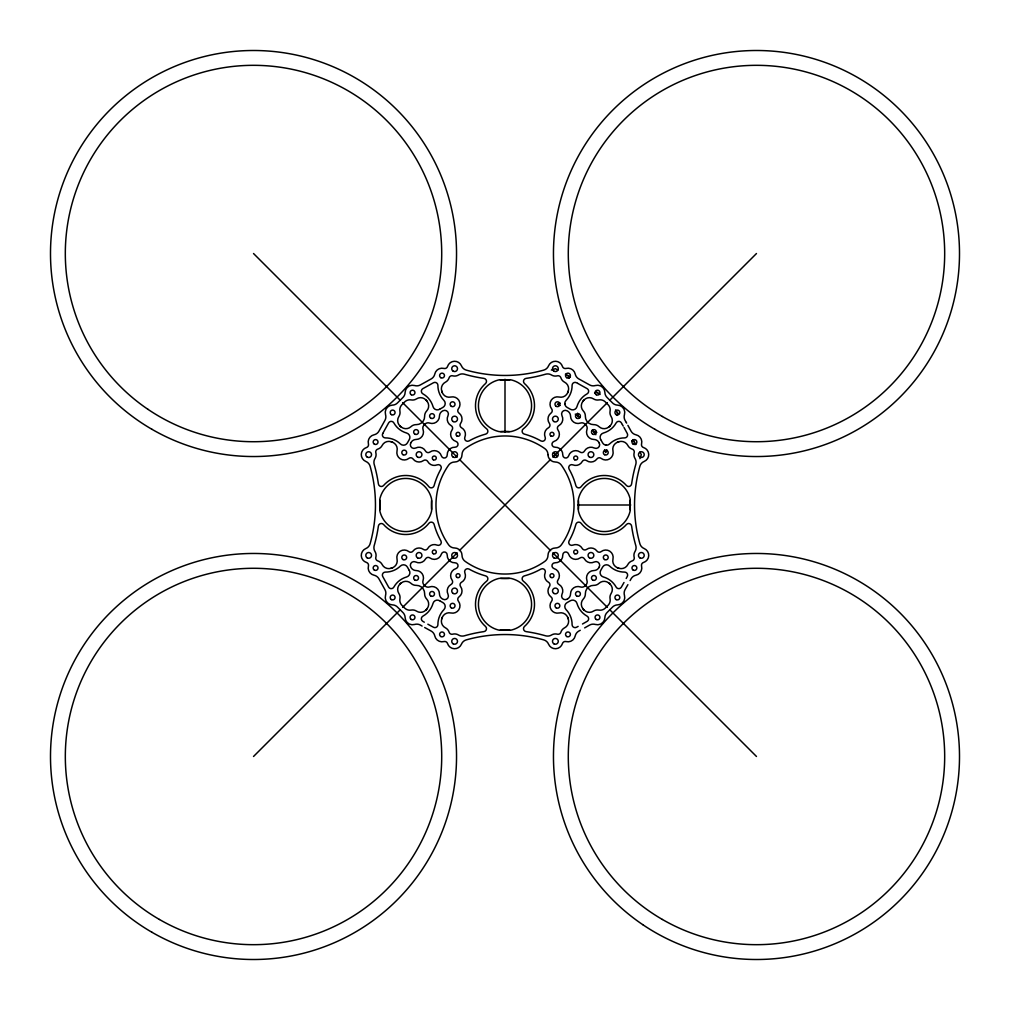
<?xml version="1.0" encoding="UTF-8"?>
<svg xmlns="http://www.w3.org/2000/svg" width="1010" height="1010" viewBox="0 0 1010 1010"><rect width="100%" height="100%" fill="white"/><g stroke="black" fill="none" stroke-linecap="round" stroke-linejoin="round"><path stroke-width="1.5" d="M379.823 509.747L379.823 500.253A7.411 7.411 0 0 1 380.076 498.081A26.55 26.55 0 0 1 431.434 498.397A7.411 7.411 0 0 1 431.649 500.682A73.478 73.478 0 0 0 431.649 509.318A7.411 7.411 0 0 1 431.434 511.603A26.55 26.55 0 0 1 380.076 511.918A7.411 7.411 0 0 1 379.823 509.747A147.574 147.574 0 0 0 379.823 500.253M630.177 500.253L630.177 509.747A7.411 7.411 0 0 1 629.924 511.918A26.55 26.55 0 0 1 578.566 511.603A7.411 7.411 0 0 1 578.351 509.318A73.478 73.478 0 0 0 578.351 500.682A7.411 7.411 0 0 1 578.566 498.397A26.55 26.55 0 0 1 629.924 498.081A7.411 7.411 0 0 1 630.177 500.253A147.574 147.574 0 0 0 630.177 509.747M431.649 500.682L431.649 509.318M578.351 509.318L578.351 500.682M441.698 619.004L442.329 617.274A7.411 7.411 0 0 1 450.864 612.969A7.411 7.411 0 0 0 458.401 601.177A2.967 2.967 0 0 1 458.982 596.935A7.411 7.411 0 0 0 460.598 586.57A2.967 2.967 0 0 1 461.57 582.215A7.411 7.411 0 0 0 464.852 572.809A2.967 2.967 0 0 1 469.031 569.072A73.478 73.478 0 0 0 485.696 575.902A2.967 2.967 0 0 1 486.757 581.091A29.517 29.517 0 0 0 485.507 626.44A2.967 2.967 0 0 1 483.967 631.603A147.574 147.574 0 0 0 464.373 635.808A7.411 7.411 0 0 1 458.477 635A7.411 7.411 0 0 0 452.695 634.179A2.967 2.967 0 0 1 449.109 632.197A7.411 7.411 0 0 0 445.397 627.816A7.411 7.411 0 0 1 441.698 619.004A18.395 18.395 0 0 1 442.329 617.274M568.264 391.11L568.302 390.996A7.411 7.411 0 0 0 564.603 382.184A7.411 7.411 0 0 1 560.891 377.803A2.967 2.967 0 0 0 557.305 375.821A7.411 7.411 0 0 1 551.523 375A7.411 7.411 0 0 0 545.627 374.192A147.574 147.574 0 0 1 526.033 378.397A2.967 2.967 0 0 0 524.493 383.56A29.517 29.517 0 0 1 523.243 428.909A2.967 2.967 0 0 0 524.304 434.098A73.478 73.478 0 0 1 540.969 440.928A2.967 2.967 0 0 0 545.148 437.191A7.411 7.411 0 0 1 548.43 427.785A2.967 2.967 0 0 0 549.402 423.43A7.411 7.411 0 0 1 551.018 413.065A2.967 2.967 0 0 0 551.599 408.823A7.411 7.411 0 0 1 559.136 397.031A7.411 7.411 0 0 0 567.67 392.726L568.264 391.11A18.395 18.395 0 0 1 567.67 392.726M626.2 578.477L627.286 576.47A2.967 2.967 0 0 0 624.66 572.102A21.362 21.362 0 0 1 609.598 566.054A4.444 4.444 0 0 0 602.591 567.115L600.798 570.271A4.444 4.444 0 0 0 603.323 576.95A21.362 21.362 0 0 1 616.176 587.138A2.967 2.967 0 0 0 621.327 587.201L624.003 582.492M630.114 580.586L631.01 578.932A7.411 7.411 0 0 1 635.972 575.208A7.411 7.411 0 0 0 641.565 566.054A2.967 2.967 0 0 1 643.547 562.456A7.411 7.411 0 0 0 644.165 548.544A7.411 7.411 0 0 1 639.873 543.696A143.117 143.117 0 0 1 639.873 466.304A7.411 7.411 0 0 1 644.165 461.456A7.411 7.411 0 0 0 643.547 447.544A2.967 2.967 0 0 1 641.565 443.945A7.411 7.411 0 0 0 635.972 434.792A7.411 7.411 0 0 1 631.01 431.068L627.892 425.349M627.892 584.651L625.165 589.449A7.411 7.411 0 0 0 624.458 595.332A7.411 7.411 0 0 1 617.577 604.889A7.411 7.411 0 0 0 612.312 607.288L607.288 612.312A7.411 7.411 0 0 0 604.889 617.577A7.411 7.411 0 0 1 595.332 624.458A7.411 7.411 0 0 0 589.449 625.165L584.651 627.892M599.183 567.153L599.157 567.203A3.699 3.699 0 0 0 594.297 561.989A7.411 7.411 0 0 1 584.437 558.921A2.967 2.967 0 0 0 580.081 557.949A7.411 7.411 0 0 1 568.592 554.048A2.967 2.967 0 0 0 562.785 555.02A7.411 7.411 0 0 1 555.02 562.785A2.967 2.967 0 0 0 554.048 568.592A7.411 7.411 0 0 1 557.949 580.081A2.967 2.967 0 0 0 558.921 584.437A7.411 7.411 0 0 1 561.989 594.297A3.699 3.699 0 0 0 567.128 599.195L567.481 598.993M598.955 567.557L598.968 567.532A5.934 5.934 0 0 1 593.855 570.536A7.411 7.411 0 0 0 586.924 580.409A4.444 4.444 0 0 1 585.901 585.005L585.005 585.901A4.444 4.444 0 0 1 580.409 586.924A7.411 7.411 0 0 0 570.536 593.855A5.934 5.934 0 0 1 567.557 598.955L567.532 598.968M582.795 401.45L583.969 400.048A7.411 7.411 0 0 1 593.451 398.849A7.411 7.411 0 0 0 598.804 399.922A7.411 7.411 0 0 1 605.217 401.828L608.172 404.783A7.411 7.411 0 0 1 610.078 411.196A7.411 7.411 0 0 0 611.151 416.549A7.411 7.411 0 0 1 609.952 426.031L608.55 427.205A7.411 7.411 0 0 1 599.006 426.662A7.411 7.411 0 0 0 593.716 424.642A8.156 8.156 0 0 1 585.358 416.284A7.411 7.411 0 0 0 583.338 410.994A7.411 7.411 0 0 1 582.795 401.45A18.395 18.395 0 0 1 583.969 400.048M427.205 608.55L426.106 609.876A7.411 7.411 0 0 1 416.549 611.151A7.411 7.411 0 0 0 411.196 610.078A7.411 7.411 0 0 1 404.783 608.172L401.828 605.217A7.411 7.411 0 0 1 399.922 598.804A7.411 7.411 0 0 0 398.849 593.451A7.411 7.411 0 0 1 400.048 583.969L401.45 582.795A7.411 7.411 0 0 1 410.994 583.338A7.411 7.411 0 0 0 416.284 585.358A8.156 8.156 0 0 1 424.642 593.716A7.411 7.411 0 0 0 426.662 599.006A7.411 7.411 0 0 1 427.205 608.55A18.395 18.395 0 0 1 426.031 609.952L426.106 609.876M253.523 756.477L400.402 609.598M402.624 607.376L457.151 552.849M459.373 550.627L550.627 459.373M552.849 457.151L607.376 402.624M609.598 400.402L756.477 253.523M609.876 426.106L609.952 426.031A18.395 18.395 0 0 1 608.55 427.205M582.492 624.003L587.201 621.327A2.967 2.967 0 0 0 587.138 616.176A21.362 21.362 0 0 1 576.95 603.323A4.444 4.444 0 0 0 570.41 600.723L567.115 602.591A4.444 4.444 0 0 0 566.054 609.598A21.362 21.362 0 0 1 572.102 624.66A2.967 2.967 0 0 0 576.47 627.286L578.137 626.389M580.245 630.303L578.932 631.01A7.411 7.411 0 0 0 575.208 635.972A7.411 7.411 0 0 1 566.054 641.565A2.967 2.967 0 0 0 562.456 643.547A7.411 7.411 0 0 1 548.544 644.165A7.411 7.411 0 0 0 543.696 639.873A143.117 143.117 0 0 0 466.304 639.873A7.411 7.411 0 0 0 461.456 644.165A7.411 7.411 0 0 1 447.544 643.547A2.967 2.967 0 0 0 443.945 641.565A7.411 7.411 0 0 1 434.792 635.972A7.411 7.411 0 0 0 431.068 631.01L424.68 627.513M617.274 442.329L619.004 441.698A7.411 7.411 0 0 1 627.816 445.397A7.411 7.411 0 0 0 632.197 449.109A2.967 2.967 0 0 1 634.179 452.695A7.411 7.411 0 0 0 635 458.477A7.411 7.411 0 0 1 635.808 464.373A147.574 147.574 0 0 0 631.603 483.967A2.967 2.967 0 0 1 626.44 485.507A29.517 29.517 0 0 0 581.091 486.757A2.967 2.967 0 0 1 575.902 485.696A73.478 73.478 0 0 0 569.072 469.031A2.967 2.967 0 0 1 572.809 464.852A7.411 7.411 0 0 0 582.215 461.57A2.967 2.967 0 0 1 586.57 460.598A7.411 7.411 0 0 0 596.935 458.982A2.967 2.967 0 0 1 601.177 458.401A7.411 7.411 0 0 0 612.969 450.864A7.411 7.411 0 0 1 617.274 442.329A18.395 18.395 0 0 1 619.004 441.698M392.726 567.67L391.11 568.264A7.411 7.411 0 0 1 382.184 564.603A7.411 7.411 0 0 0 377.803 560.891A2.967 2.967 0 0 1 375.821 557.305A7.411 7.411 0 0 0 375 551.523A7.411 7.411 0 0 1 374.192 545.627A147.574 147.574 0 0 0 378.397 526.033A2.967 2.967 0 0 1 383.56 524.493A29.517 29.517 0 0 0 428.909 523.243A2.967 2.967 0 0 1 434.098 524.304A73.478 73.478 0 0 0 440.928 540.969A2.967 2.967 0 0 1 437.191 545.148A7.411 7.411 0 0 0 427.785 548.43A2.967 2.967 0 0 1 423.43 549.402A7.411 7.411 0 0 0 413.065 551.018A2.967 2.967 0 0 1 408.823 551.599A7.411 7.411 0 0 0 397.031 559.136A7.411 7.411 0 0 1 392.726 567.67A18.395 18.395 0 0 1 390.996 568.302L391.11 568.264M500.682 431.649L509.318 431.649A7.411 7.411 0 0 0 511.603 431.434A26.55 26.55 0 0 0 511.918 380.076A7.411 7.411 0 0 0 509.747 379.823A147.574 147.574 0 0 1 500.253 379.823A7.411 7.411 0 0 0 498.081 380.076A26.55 26.55 0 0 0 498.397 431.434A7.411 7.411 0 0 0 500.682 431.649A73.478 73.478 0 0 1 509.318 431.649M509.318 578.351L500.682 578.351A7.411 7.411 0 0 0 498.397 578.566A26.55 26.55 0 0 0 498.081 629.924A7.411 7.411 0 0 0 500.253 630.177A147.574 147.574 0 0 1 509.747 630.177A7.411 7.411 0 0 0 511.918 629.924A26.55 26.55 0 0 0 511.603 578.566A7.411 7.411 0 0 0 509.318 578.351A73.478 73.478 0 0 1 500.682 578.351M509.747 379.823L500.253 379.823M500.253 630.177L509.747 630.177M577.808 505L630.758 505M390.996 441.698L392.726 442.329A7.411 7.411 0 0 1 397.031 450.864A7.411 7.411 0 0 0 408.823 458.401A2.967 2.967 0 0 1 413.065 458.982A7.411 7.411 0 0 0 423.43 460.598A2.967 2.967 0 0 1 427.785 461.57A7.411 7.411 0 0 0 437.191 464.852A2.967 2.967 0 0 1 440.928 469.031A73.478 73.478 0 0 0 434.098 485.696A2.967 2.967 0 0 1 428.909 486.757A29.517 29.517 0 0 0 383.56 485.507A2.967 2.967 0 0 1 378.397 483.967A147.574 147.574 0 0 0 374.192 464.373A7.411 7.411 0 0 1 375 458.477A7.411 7.411 0 0 0 375.821 452.695A2.967 2.967 0 0 1 377.803 449.109A7.411 7.411 0 0 0 382.184 445.397A7.411 7.411 0 0 1 390.996 441.698A18.395 18.395 0 0 1 392.726 442.329M618.89 568.264L619.004 568.302A7.411 7.411 0 0 0 627.816 564.603A7.411 7.411 0 0 1 632.197 560.891A2.967 2.967 0 0 0 634.179 557.305A7.411 7.411 0 0 1 635 551.523A7.411 7.411 0 0 0 635.808 545.627A147.574 147.574 0 0 1 631.603 526.033A2.967 2.967 0 0 0 626.44 524.493A29.517 29.517 0 0 1 581.091 523.243A2.967 2.967 0 0 0 575.902 524.304A73.478 73.478 0 0 1 569.072 540.969A2.967 2.967 0 0 0 572.809 545.148A7.411 7.411 0 0 1 582.215 548.43A2.967 2.967 0 0 0 586.57 549.402A7.411 7.411 0 0 1 596.935 551.018A2.967 2.967 0 0 0 601.177 551.599A7.411 7.411 0 0 1 612.969 559.136A7.411 7.411 0 0 0 617.274 567.67L618.89 568.264A18.395 18.395 0 0 1 617.274 567.67M560.058 405.465L557.419 404.227A19.872 19.872 0 0 0 560.07 403.066M565.398 374.18L570.423 376.919M557.886 370.051L555.386 368.663A145.339 145.339 0 0 1 551.346 370.089M427.849 624.193L433.53 627.286A2.967 2.967 0 0 0 437.898 624.66A21.362 21.362 0 0 1 443.945 609.598A4.444 4.444 0 0 0 442.885 602.591L440.145 601.051M424.314 622.198L422.799 621.327A2.967 2.967 0 0 1 422.862 616.176A21.362 21.362 0 0 0 433.05 603.323A4.444 4.444 0 0 1 439.59 600.723L439.83 600.862M422.092 626.061L420.551 625.165A7.411 7.411 0 0 0 414.668 624.458A7.411 7.411 0 0 1 405.111 617.577A7.411 7.411 0 0 0 402.712 612.312L397.688 607.288A7.411 7.411 0 0 0 392.423 604.889A7.411 7.411 0 0 1 385.542 595.332A7.411 7.411 0 0 0 384.835 589.449L378.99 578.932A7.411 7.411 0 0 0 374.028 575.208A7.411 7.411 0 0 1 368.435 566.054A2.967 2.967 0 0 0 366.453 562.456A7.411 7.411 0 0 1 365.835 548.544A7.411 7.411 0 0 0 370.127 543.696A143.117 143.117 0 0 0 370.127 466.304A7.411 7.411 0 0 0 365.835 461.456A7.411 7.411 0 0 1 366.453 447.544A2.967 2.967 0 0 0 368.435 443.945A7.411 7.411 0 0 1 374.028 434.792A7.411 7.411 0 0 0 378.99 431.068L384.835 420.551A7.411 7.411 0 0 0 385.542 414.668A7.411 7.411 0 0 1 392.423 405.111A7.411 7.411 0 0 0 397.688 402.712L402.712 397.688A7.411 7.411 0 0 0 405.111 392.423A7.411 7.411 0 0 1 414.668 385.542A7.411 7.411 0 0 0 420.551 384.835L431.068 378.99A7.411 7.411 0 0 0 434.792 374.028A7.411 7.411 0 0 1 443.945 368.435A2.967 2.967 0 0 0 447.544 366.453A7.411 7.411 0 0 1 461.456 365.835A7.411 7.411 0 0 0 466.304 370.127A143.117 143.117 0 0 0 543.696 370.127A7.411 7.411 0 0 0 548.544 365.835A7.411 7.411 0 0 1 562.456 366.453A2.967 2.967 0 0 0 566.054 368.435A7.411 7.411 0 0 1 575.208 374.028A7.411 7.411 0 0 0 578.932 378.99L589.449 384.835A7.411 7.411 0 0 0 595.332 385.542A7.411 7.411 0 0 1 604.889 392.423A7.411 7.411 0 0 0 607.288 397.688L612.312 402.712A7.411 7.411 0 0 0 617.577 405.111A7.411 7.411 0 0 1 624.458 414.668A7.411 7.411 0 0 0 625.165 420.551L625.91 421.839M595.976 391.577L598.753 393.547A83.224 83.224 0 0 1 600.028 394.468M575.271 414.151L579.967 417.648M608.55 582.795L609.952 583.969A7.411 7.411 0 0 1 611.151 593.451A7.411 7.411 0 0 0 610.078 598.804A7.411 7.411 0 0 1 608.172 605.217L605.217 608.172A7.411 7.411 0 0 1 598.804 610.078A7.411 7.411 0 0 0 593.451 611.151A7.411 7.411 0 0 1 583.969 609.952L582.795 608.55A7.411 7.411 0 0 1 583.338 599.006A7.411 7.411 0 0 0 585.358 593.716A8.156 8.156 0 0 1 593.716 585.358A7.411 7.411 0 0 0 599.006 583.338A7.411 7.411 0 0 1 608.55 582.795A18.395 18.395 0 0 1 609.952 583.969M401.45 427.205L400.124 426.106A7.411 7.411 0 0 1 398.849 416.549A7.411 7.411 0 0 0 399.922 411.196A7.411 7.411 0 0 1 401.828 404.783L404.783 401.828A7.411 7.411 0 0 1 411.196 399.922A7.411 7.411 0 0 0 416.549 398.849A7.411 7.411 0 0 1 426.031 400.048L427.205 401.45A7.411 7.411 0 0 1 426.662 410.994A7.411 7.411 0 0 0 424.642 416.284A8.156 8.156 0 0 1 416.284 424.642A7.411 7.411 0 0 0 410.994 426.662A7.411 7.411 0 0 1 401.45 427.205A18.395 18.395 0 0 1 400.048 426.031L400.124 426.106M253.523 253.523L400.402 400.402M402.624 402.624L457.151 457.151M459.373 459.373L550.627 550.627M552.849 552.849L607.376 607.376M609.598 609.598L756.477 756.477M583.894 609.876L583.969 609.952A18.395 18.395 0 0 1 582.795 608.55M592.352 430.033L595.849 434.729M618.423 414.024L616.453 411.247A83.224 83.224 0 0 0 615.532 409.972M600.786 439.691L600.735 439.628A4.444 4.444 0 0 1 603.323 433.05A21.362 21.362 0 0 0 616.176 422.862A2.967 2.967 0 0 1 621.327 422.799L622.059 424.061M601.051 440.145L602.591 442.885A4.444 4.444 0 0 0 609.598 443.945A21.362 21.362 0 0 1 624.66 437.898A2.967 2.967 0 0 0 627.286 433.53L624.003 427.508M626.2 422.357L626.642 423.127M622.349 424.566L623.208 426.081M599.018 442.544L598.968 442.468A5.934 5.934 0 0 0 593.855 439.464A7.411 7.411 0 0 1 586.924 429.591A4.444 4.444 0 0 0 585.901 424.995M599.183 442.847L599.132 442.771A3.699 3.699 0 0 1 594.297 448.011A7.411 7.411 0 0 0 584.437 451.079A2.967 2.967 0 0 1 580.081 452.051A7.411 7.411 0 0 0 568.592 455.952A2.967 2.967 0 0 1 562.785 454.98A7.411 7.411 0 0 0 555.02 447.215A2.967 2.967 0 0 1 554.048 441.408A7.411 7.411 0 0 0 557.949 429.919A2.967 2.967 0 0 1 558.921 425.563A7.411 7.411 0 0 0 561.989 415.703A3.699 3.699 0 0 1 567.128 410.805L567.557 411.045A5.934 5.934 0 0 1 570.536 416.145A7.411 7.411 0 0 0 580.409 423.076A4.444 4.444 0 0 1 585.005 424.099M639.885 452.114A2.891 2.891 0 0 0 639.885 457.113A2.891 2.891 0 0 0 644.228 454.614A2.891 2.891 0 0 0 639.885 452.114L641.337 454.614A145.339 145.339 0 0 0 639.911 458.654M635.82 444.602L633.081 439.577M604.535 449.942L605.773 452.581A19.872 19.872 0 0 1 606.934 449.93M567.67 617.274L568.302 619.004A7.411 7.411 0 0 1 564.603 627.816A7.411 7.411 0 0 0 560.891 632.197A2.967 2.967 0 0 1 557.305 634.179A7.411 7.411 0 0 0 551.523 635A7.411 7.411 0 0 1 545.627 635.808A147.574 147.574 0 0 0 526.033 631.603A2.967 2.967 0 0 1 524.493 626.44A29.517 29.517 0 0 0 523.243 581.091A2.967 2.967 0 0 1 524.304 575.902A73.478 73.478 0 0 0 540.969 569.072A2.967 2.967 0 0 1 545.148 572.809A7.411 7.411 0 0 0 548.43 582.215A2.967 2.967 0 0 1 549.402 586.57A7.411 7.411 0 0 0 551.018 596.935A2.967 2.967 0 0 1 551.599 601.177A7.411 7.411 0 0 0 559.136 612.969A7.411 7.411 0 0 1 567.67 617.274A18.395 18.395 0 0 1 568.302 619.004M442.329 392.726L441.736 391.11A7.411 7.411 0 0 1 445.397 382.184A7.411 7.411 0 0 0 449.109 377.803A2.967 2.967 0 0 1 452.695 375.821A7.411 7.411 0 0 0 458.477 375A7.411 7.411 0 0 1 464.373 374.192A147.574 147.574 0 0 0 483.967 378.397A2.967 2.967 0 0 1 485.507 383.56A29.517 29.517 0 0 0 486.757 428.909A2.967 2.967 0 0 1 485.696 434.098A73.478 73.478 0 0 0 469.031 440.928A2.967 2.967 0 0 1 464.852 437.191A7.411 7.411 0 0 0 461.57 427.785A2.967 2.967 0 0 1 460.598 423.43A7.411 7.411 0 0 0 458.982 413.065A2.967 2.967 0 0 1 458.401 408.823A7.411 7.411 0 0 0 450.864 397.031A7.411 7.411 0 0 1 442.329 392.726A18.395 18.395 0 0 1 441.698 390.996L441.736 391.11M505 379.242L505 432.192M617.375 412.522A19.872 19.872 0 0 1 617.16 415.413M596.796 432.368A19.872 19.872 0 0 1 593.918 432.053M577.947 416.082A19.872 19.872 0 0 1 577.632 413.204M594.587 392.84A19.872 19.872 0 0 1 597.478 392.625M567.961 375.594A19.872 19.872 0 0 1 569.223 378.195M631.805 440.777A19.872 19.872 0 0 1 634.406 442.039M553.467 452.77A71.255 71.255 0 0 1 557.23 456.533M564.792 403.583A7.411 7.411 0 0 1 564.817 403.975M606.025 445.183A7.411 7.411 0 0 1 606.417 445.208M400.048 583.969A18.395 18.395 0 0 1 401.45 582.795M424.995 585.901A4.444 4.444 0 0 0 429.591 586.924A7.411 7.411 0 0 1 439.464 593.855A5.934 5.934 0 0 0 442.443 598.955L442.872 599.195A3.699 3.699 0 0 0 448.011 594.297A7.411 7.411 0 0 1 451.079 584.437A2.967 2.967 0 0 0 452.051 580.081A7.411 7.411 0 0 1 455.952 568.592A2.967 2.967 0 0 0 454.98 562.785A7.411 7.411 0 0 1 447.215 555.02A2.967 2.967 0 0 0 441.408 554.048A7.411 7.411 0 0 1 429.919 557.949A2.967 2.967 0 0 0 425.563 558.921A7.411 7.411 0 0 1 415.703 561.989A3.699 3.699 0 0 0 410.805 567.128L411.045 567.557A5.934 5.934 0 0 0 416.145 570.536A7.411 7.411 0 0 1 423.076 580.409A4.444 4.444 0 0 0 424.099 585.005M426.031 400.048A18.395 18.395 0 0 1 427.205 401.45M382.765 433.441L382.714 433.53A2.967 2.967 0 0 0 385.34 437.898A21.362 21.362 0 0 1 400.402 443.945A4.444 4.444 0 0 0 407.409 442.885L409.277 439.59A4.444 4.444 0 0 0 406.676 433.05A21.362 21.362 0 0 1 393.824 422.862A2.967 2.967 0 0 0 388.673 422.799L382.765 433.441M410.868 442.771L410.805 442.872A3.699 3.699 0 0 0 415.703 448.011A7.411 7.411 0 0 1 425.563 451.079A2.967 2.967 0 0 0 429.919 452.051A7.411 7.411 0 0 1 441.408 455.952A2.967 2.967 0 0 0 447.215 454.98A7.411 7.411 0 0 1 454.98 447.215A2.967 2.967 0 0 0 455.952 441.408A7.411 7.411 0 0 1 452.051 429.919A2.967 2.967 0 0 0 451.079 425.563A7.411 7.411 0 0 1 448.011 415.703A3.699 3.699 0 0 0 442.872 410.805L442.443 411.045A5.934 5.934 0 0 0 439.464 416.145A7.411 7.411 0 0 1 429.591 423.076A4.444 4.444 0 0 0 424.995 424.099L424.099 424.995A4.444 4.444 0 0 0 423.076 429.591A7.411 7.411 0 0 1 416.145 439.464A5.934 5.934 0 0 0 411.045 442.443L410.868 442.771M439.628 409.265L439.59 409.277A4.444 4.444 0 0 1 433.05 406.676A21.362 21.362 0 0 0 422.862 393.824A2.967 2.967 0 0 1 422.799 388.673L433.53 382.714A2.967 2.967 0 0 1 437.898 385.34A21.362 21.362 0 0 0 443.945 400.402A4.444 4.444 0 0 1 442.885 407.409L439.666 409.239M577.632 383.345L576.47 382.714A2.967 2.967 0 0 0 572.102 385.34A21.362 21.362 0 0 1 566.054 400.402A4.444 4.444 0 0 0 567.115 407.409L570.41 409.277A4.444 4.444 0 0 0 576.95 406.676A21.362 21.362 0 0 1 587.138 393.824A2.967 2.967 0 0 0 587.201 388.673L577.632 383.345M409.277 570.41L407.409 567.115A4.444 4.444 0 0 0 400.402 566.054A21.362 21.362 0 0 1 385.34 572.102A2.967 2.967 0 0 0 382.714 576.47L388.673 587.201A2.967 2.967 0 0 0 393.824 587.138A21.362 21.362 0 0 1 406.676 576.95A4.444 4.444 0 0 0 409.277 570.41M662.383 416.499A188.201 188.201 0 0 0 944.678 253.523A188.201 188.201 0 0 0 662.383 90.534A188.201 188.201 0 0 0 662.383 416.499M148.028 409.378A188.201 188.201 0 0 0 441.231 266.943A188.201 188.201 0 0 0 171.283 84.234A188.201 188.201 0 0 0 148.028 409.378M159.416 919.466A188.201 188.201 0 0 0 441.711 756.477A188.201 188.201 0 0 0 159.416 593.501A188.201 188.201 0 0 0 159.416 919.466M662.383 919.466A188.201 188.201 0 0 0 944.678 756.477A188.201 188.201 0 0 0 662.383 593.501A188.201 188.201 0 0 0 662.383 919.466M642.688 924.617A203.023 203.023 0 0 0 958.982 770.971A203.023 203.023 0 0 0 667.774 573.869A203.023 203.023 0 0 0 642.688 924.617M654.972 429.338A203.023 203.023 0 0 0 959.5 253.523A203.023 203.023 0 0 0 654.972 77.694A203.023 203.023 0 0 0 654.972 429.338M152.005 429.338A203.023 203.023 0 0 0 456.533 253.523A203.023 203.023 0 0 0 152.005 77.694A203.023 203.023 0 0 0 152.005 429.338M152.005 932.306A203.023 203.023 0 0 0 456.533 756.477A203.023 203.023 0 0 0 152.005 580.662A203.023 203.023 0 0 0 152.005 932.306M604.548 454.702A2.449 2.449 0 0 0 608.209 452.581A2.449 2.449 0 0 0 604.548 450.46A2.449 2.449 0 0 0 604.548 454.702M633.194 444.147A2.449 2.449 0 0 0 636.856 442.039A2.449 2.449 0 0 0 633.194 439.918A2.449 2.449 0 0 0 633.194 444.147M616.15 414.63A2.449 2.449 0 0 0 619.812 412.522A2.449 2.449 0 0 0 616.15 410.401A2.449 2.449 0 0 0 616.15 414.63M592.693 434.161A2.449 2.449 0 0 0 596.355 432.053A2.449 2.449 0 0 0 592.693 429.932A2.449 2.449 0 0 0 592.693 434.161M592.693 580.068A2.449 2.449 0 0 0 596.355 577.947A2.449 2.449 0 0 0 592.693 575.839A2.449 2.449 0 0 0 592.693 580.068M616.15 599.599A2.449 2.449 0 0 0 619.812 597.478A2.449 2.449 0 0 0 616.15 595.37A2.449 2.449 0 0 0 616.15 599.599M633.194 570.082A2.449 2.449 0 0 0 636.856 567.961A2.449 2.449 0 0 0 633.194 565.852A2.449 2.449 0 0 0 633.194 570.082M604.548 559.54A2.449 2.449 0 0 0 608.209 557.419A2.449 2.449 0 0 0 604.548 555.298A2.449 2.449 0 0 0 604.548 559.54M556.194 406.348A2.449 2.449 0 0 0 559.856 404.227A2.449 2.449 0 0 0 556.194 402.119A2.449 2.449 0 0 0 556.194 406.348M566.749 377.702A2.449 2.449 0 0 0 570.41 375.594A2.449 2.449 0 0 0 566.749 373.473A2.449 2.449 0 0 0 566.749 377.702M596.266 394.746A2.449 2.449 0 0 0 599.927 392.625A2.449 2.449 0 0 0 596.266 390.516A2.449 2.449 0 0 0 596.266 394.746M576.723 418.203A2.449 2.449 0 0 0 580.397 416.082A2.449 2.449 0 0 0 576.723 413.974A2.449 2.449 0 0 0 576.723 418.203M430.828 418.203A2.449 2.449 0 0 0 434.489 416.082A2.449 2.449 0 0 0 430.828 413.974A2.449 2.449 0 0 0 430.828 418.203M411.297 394.746A2.449 2.449 0 0 0 414.959 392.625A2.449 2.449 0 0 0 411.297 390.516A2.449 2.449 0 0 0 411.297 394.746M440.815 377.702A2.449 2.449 0 0 0 444.476 375.594A2.449 2.449 0 0 0 440.815 373.473A2.449 2.449 0 0 0 440.815 377.702M451.356 406.348A2.449 2.449 0 0 0 455.03 404.227A2.449 2.449 0 0 0 451.356 402.119A2.449 2.449 0 0 0 451.356 406.348M403.015 454.702A2.449 2.449 0 0 0 406.676 452.581A2.449 2.449 0 0 0 403.015 450.46A2.449 2.449 0 0 0 403.015 454.702M374.369 444.147A2.449 2.449 0 0 0 378.03 442.039A2.449 2.449 0 0 0 374.369 439.918A2.449 2.449 0 0 0 374.369 444.147M391.413 414.63A2.449 2.449 0 0 0 395.074 412.522A2.449 2.449 0 0 0 391.413 410.401A2.449 2.449 0 0 0 391.413 414.63M414.87 434.161A2.449 2.449 0 0 0 418.531 432.053A2.449 2.449 0 0 0 414.87 429.932A2.449 2.449 0 0 0 414.87 434.161M414.87 580.068A2.449 2.449 0 0 0 418.531 577.947A2.449 2.449 0 0 0 414.87 575.839A2.449 2.449 0 0 0 414.87 580.068M391.413 599.599A2.449 2.449 0 0 0 395.074 597.478A2.449 2.449 0 0 0 391.413 595.37A2.449 2.449 0 0 0 391.413 599.599M374.369 570.082A2.449 2.449 0 0 0 378.03 567.961A2.449 2.449 0 0 0 374.369 565.852A2.449 2.449 0 0 0 374.369 570.082M403.015 559.54A2.449 2.449 0 0 0 406.676 557.419A2.449 2.449 0 0 0 403.015 555.298A2.449 2.449 0 0 0 403.015 559.54M451.356 607.881A2.449 2.449 0 0 0 455.03 605.773A2.449 2.449 0 0 0 451.356 603.652A2.449 2.449 0 0 0 451.356 607.881M440.815 636.527A2.449 2.449 0 0 0 444.476 634.406A2.449 2.449 0 0 0 440.815 632.298A2.449 2.449 0 0 0 440.815 636.527M411.297 619.483A2.449 2.449 0 0 0 414.959 617.375A2.449 2.449 0 0 0 411.297 615.254A2.449 2.449 0 0 0 411.297 619.483M430.828 596.026A2.449 2.449 0 0 0 434.489 593.918A2.449 2.449 0 0 0 430.828 591.797A2.449 2.449 0 0 0 430.828 596.026M576.723 596.026A2.449 2.449 0 0 0 580.397 593.918A2.449 2.449 0 0 0 576.723 591.797A2.449 2.449 0 0 0 576.723 596.026M596.266 619.483A2.449 2.449 0 0 0 599.927 617.375A2.449 2.449 0 0 0 596.266 615.254A2.449 2.449 0 0 0 596.266 619.483M566.749 636.527A2.449 2.449 0 0 0 570.41 634.406A2.449 2.449 0 0 0 566.749 632.298A2.449 2.449 0 0 0 566.749 636.527M556.194 607.881A2.449 2.449 0 0 0 559.856 605.773A2.449 2.449 0 0 0 556.194 603.652A2.449 2.449 0 0 0 556.194 607.881M574.703 553.707A1.995 1.995 0 0 0 577.707 551.965A1.995 1.995 0 0 0 574.703 550.235A1.995 1.995 0 0 0 574.703 553.707M550.968 577.43A1.995 1.995 0 0 0 553.972 575.7A1.995 1.995 0 0 0 550.968 573.97A1.995 1.995 0 0 0 550.968 577.43M457.025 577.43A1.995 1.995 0 0 0 460.03 575.7A1.995 1.995 0 0 0 457.025 573.97A1.995 1.995 0 0 0 457.025 577.43M433.303 553.707A1.995 1.995 0 0 0 436.295 551.965A1.995 1.995 0 0 0 433.303 550.235A1.995 1.995 0 0 0 433.303 553.707M433.303 459.765A1.995 1.995 0 0 0 436.295 458.035A1.995 1.995 0 0 0 433.303 456.293A1.995 1.995 0 0 0 433.303 459.765M457.025 436.03A1.995 1.995 0 0 0 460.03 434.3A1.995 1.995 0 0 0 457.025 432.57A1.995 1.995 0 0 0 457.025 436.03M574.703 459.765A1.995 1.995 0 0 0 577.707 458.035A1.995 1.995 0 0 0 574.703 456.293A1.995 1.995 0 0 0 574.703 459.765M550.968 436.03A1.995 1.995 0 0 0 553.972 434.3A1.995 1.995 0 0 0 550.968 432.57A1.995 1.995 0 0 0 550.968 436.03M547.976 454.651A7.411 7.411 0 0 0 555.348 462.024A7.411 7.411 0 0 1 561.371 465.155A69.034 69.034 0 0 1 561.371 544.845A7.411 7.411 0 0 1 555.348 547.976A7.411 7.411 0 0 0 547.976 555.348A7.411 7.411 0 0 1 544.845 561.371A69.034 69.034 0 0 1 465.155 561.371A7.411 7.411 0 0 1 462.024 555.348A7.411 7.411 0 0 0 454.651 547.976A7.411 7.411 0 0 1 448.629 544.845A69.034 69.034 0 0 1 448.629 465.155A7.411 7.411 0 0 1 454.651 462.024A7.411 7.411 0 0 0 462.024 454.651A7.411 7.411 0 0 1 465.155 448.629A69.034 69.034 0 0 1 544.845 448.629A7.411 7.411 0 0 1 547.976 454.651M453.174 457.113A2.891 2.891 0 0 0 457.505 454.614A2.891 2.891 0 0 0 453.174 452.114A2.891 2.891 0 0 0 453.174 457.113M553.934 457.113A2.891 2.891 0 0 0 558.277 454.614A2.891 2.891 0 0 0 553.934 452.114A2.891 2.891 0 0 0 553.934 457.113M453.174 557.886A2.891 2.891 0 0 0 457.505 555.386A2.891 2.891 0 0 0 453.174 552.887A2.891 2.891 0 0 0 453.174 557.886M553.934 557.886A2.891 2.891 0 0 0 558.277 555.386A2.891 2.891 0 0 0 553.934 552.887A2.891 2.891 0 0 0 553.934 557.886M453.174 371.175A2.891 2.891 0 0 0 457.505 368.663A2.891 2.891 0 0 0 453.174 366.163A2.891 2.891 0 0 0 453.174 371.175M553.934 371.175A2.891 2.891 0 0 0 558.277 368.663A2.891 2.891 0 0 0 553.934 366.163A2.891 2.891 0 0 0 553.934 371.175M553.934 643.837A2.891 2.891 0 0 0 558.277 641.337A2.891 2.891 0 0 0 553.934 638.825A2.891 2.891 0 0 0 553.934 643.837M453.174 643.837A2.891 2.891 0 0 0 457.505 641.337A2.891 2.891 0 0 0 453.174 638.825A2.891 2.891 0 0 0 453.174 643.837M367.223 457.113A2.891 2.891 0 0 0 371.554 454.614A2.891 2.891 0 0 0 367.223 452.114A2.891 2.891 0 0 0 367.223 457.113M367.223 557.886A2.891 2.891 0 0 0 371.554 555.386A2.891 2.891 0 0 0 367.223 552.887A2.891 2.891 0 0 0 367.223 557.886M639.885 557.886A2.891 2.891 0 0 0 644.228 555.386A2.891 2.891 0 0 0 639.885 552.887A2.891 2.891 0 0 0 639.885 557.886M453.174 421.549A2.891 2.891 0 0 0 457.505 419.049A2.891 2.891 0 0 0 453.174 416.549A2.891 2.891 0 0 0 453.174 421.549M417.61 457.113A2.891 2.891 0 0 0 421.94 454.614A2.891 2.891 0 0 0 417.61 452.114A2.891 2.891 0 0 0 417.61 457.113M589.499 457.113A2.891 2.891 0 0 0 593.842 454.614A2.891 2.891 0 0 0 589.499 452.114A2.891 2.891 0 0 0 589.499 457.113M553.934 421.549A2.891 2.891 0 0 0 558.277 419.049A2.891 2.891 0 0 0 553.934 416.549A2.891 2.891 0 0 0 553.934 421.549M553.934 593.451A2.891 2.891 0 0 0 558.277 590.951A2.891 2.891 0 0 0 553.934 588.451A2.891 2.891 0 0 0 553.934 593.451M589.499 557.886A2.891 2.891 0 0 0 593.842 555.386A2.891 2.891 0 0 0 589.499 552.887A2.891 2.891 0 0 0 589.499 557.886M417.61 557.886A2.891 2.891 0 0 0 421.94 555.386A2.891 2.891 0 0 0 417.61 552.887A2.891 2.891 0 0 0 417.61 557.886M453.174 593.451A2.891 2.891 0 0 0 457.505 590.951A2.891 2.891 0 0 0 453.174 588.451A2.891 2.891 0 0 0 453.174 593.451"/></g></svg>
